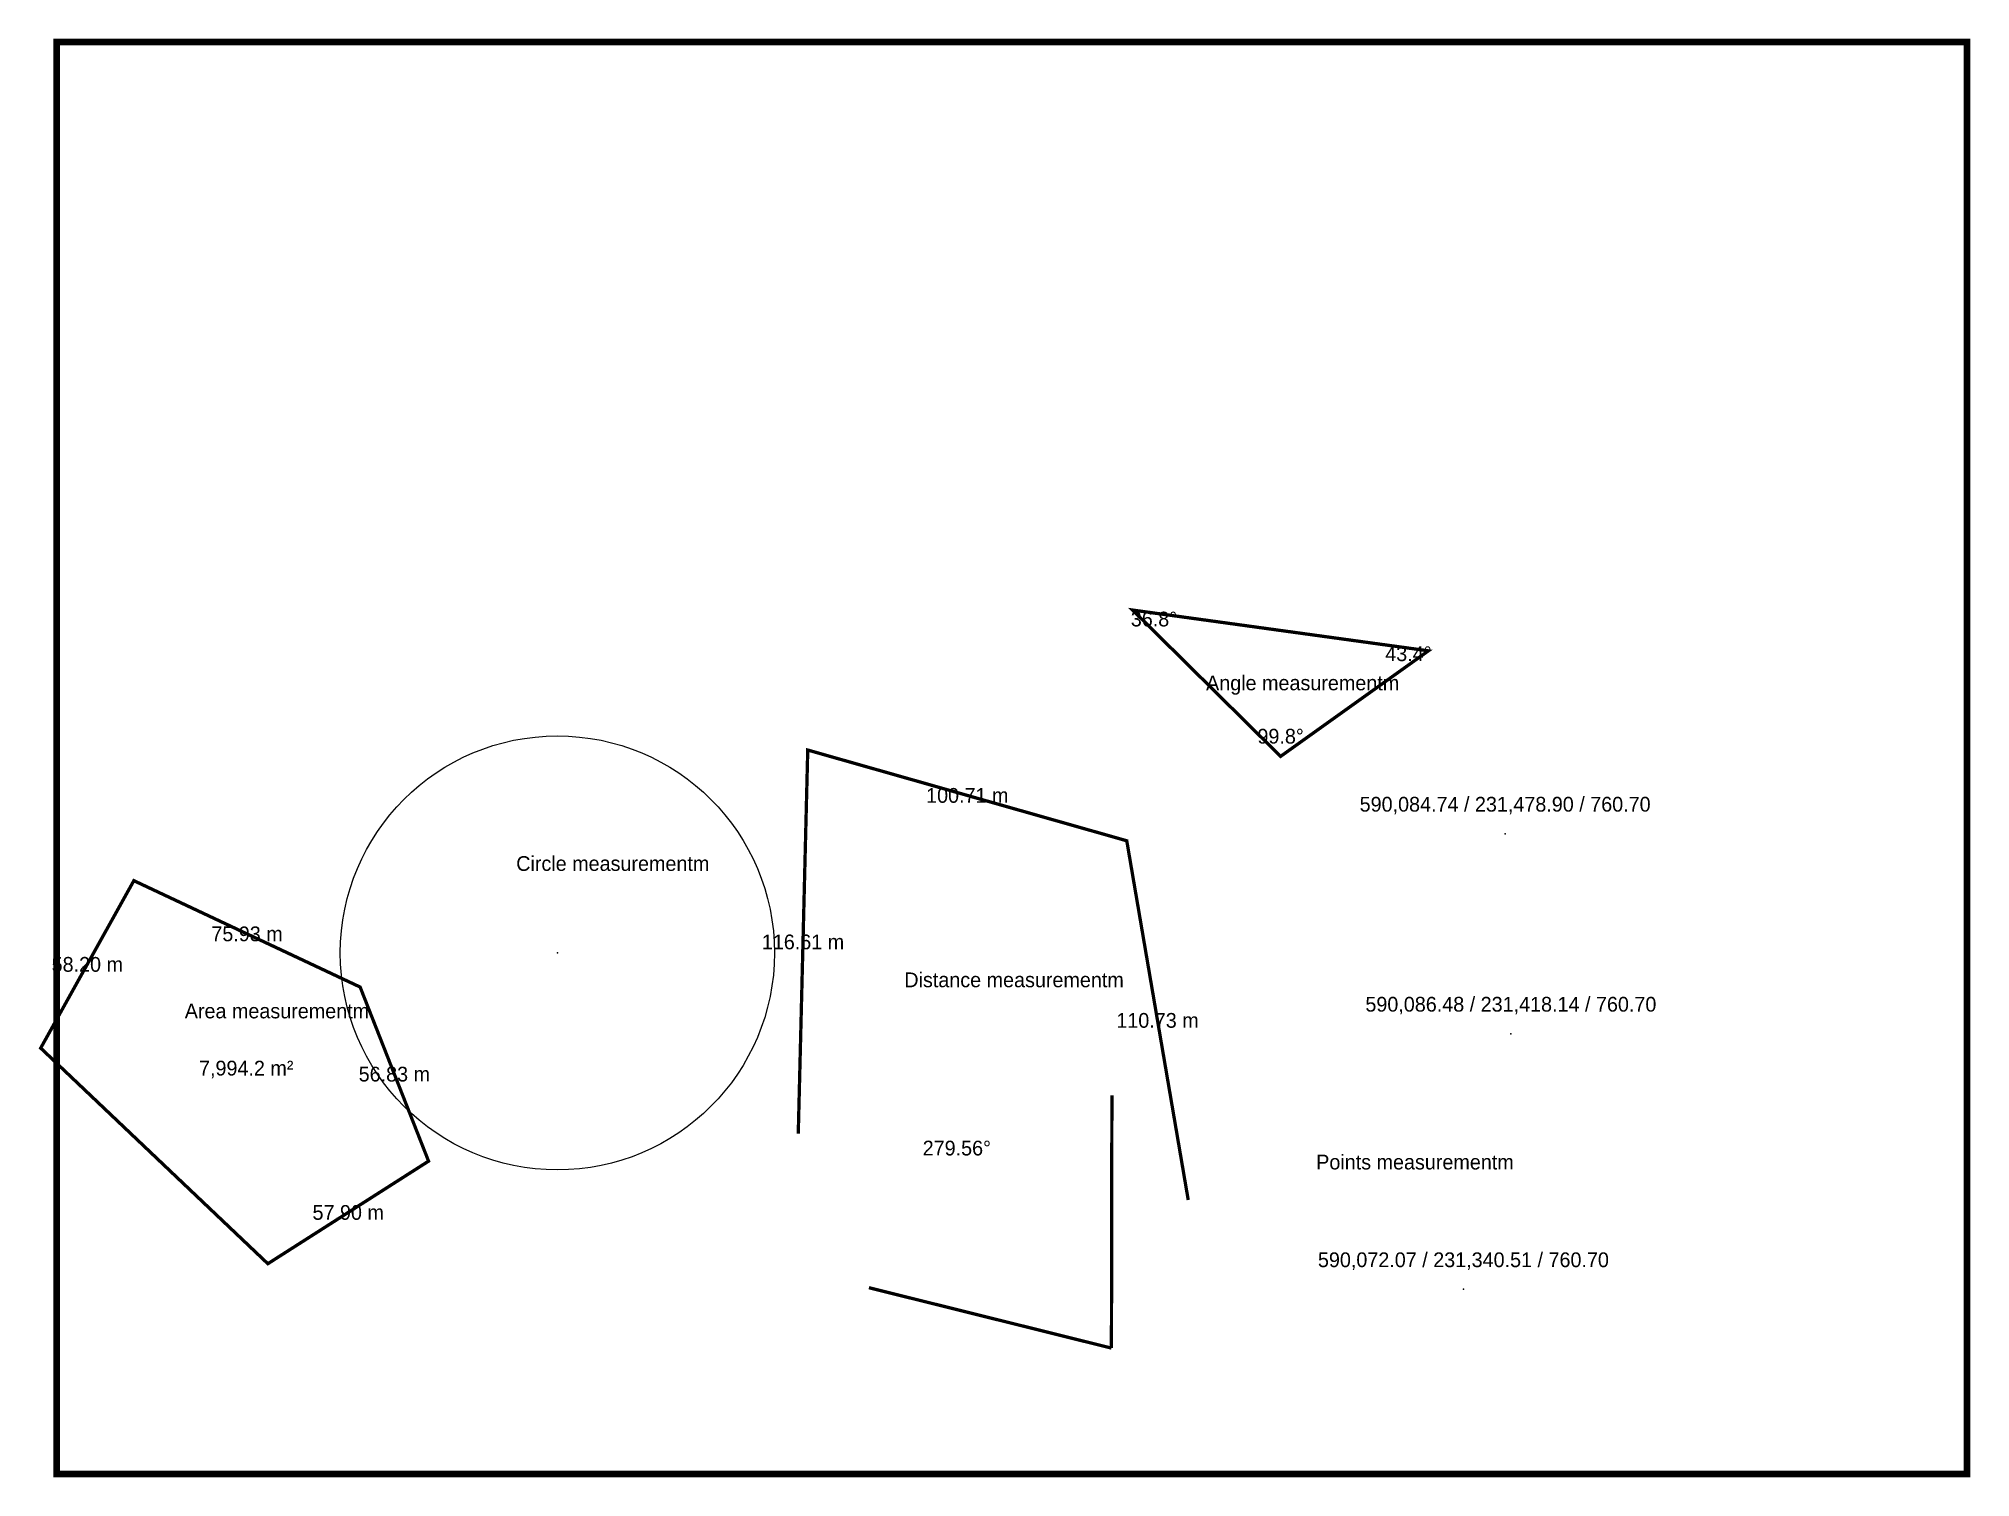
# Model space of a CAD drawing. Header units: metres. Extents: x -296 to 291, y -146 to 291.
import ezdxf
from ezdxf.enums import TextEntityAlignment as Align

# ---------------------------------------------------------------- set-up
doc = ezdxf.new("R2010")
doc.units = ezdxf.units.M
doc.layers.add('Annotations', color=7, linetype='CONTINUOUS', true_color=0xb22222)
doc.layers.add('Project Plane', color=7, linetype='CONTINUOUS', true_color=0xffffff)
for name, color, linetype in [('projected Measure_00', 2, 'CONTINUOUS'), ('projected Measure_11', 2, 'CONTINUOUS'), ('projected Measure_55', 2, 'CONTINUOUS'), ('projected Measure_66', 2, 'CONTINUOUS'), ('projected Measure_77', 2, 'CONTINUOUS'), ('projected Point2', 2, 'CONTINUOUS'), ('projected Point3', 2, 'CONTINUOUS'), ('projected Point4', 2, 'CONTINUOUS')]:
    doc.layers.add(name, color=color, linetype=linetype)

msp = doc.modelspace()

# ---------------------------------------------------------------- linework, layer by layer
at = {"layer": 'Project Plane', "const_width": 2}
msp.add_lwpolyline([(-290.04, -145.03), (290.04, -145.03), (290.04, 290.04), (-290.04, 290.04)], close=True, dxfattribs=at)
at = {"layer": 'projected Measure_00', "const_width": 1}
msp.add_lwpolyline([(53.54, -61.78), (34.87, 47.36), (-62, 74.92), (-64.88, -41.65)], dxfattribs=at)
at = {"layer": 'projected Measure_11', "const_width": 1}
msp.add_lwpolyline([(-225.94, -81.13), (-177.14, -49.97), (-197.92, 2.92), (-266.63, 35.24), (-294.92, -15.62)], close=True, dxfattribs=at)
at = {"layer": 'projected Measure_55'}
msp.add_circle((-138.02, 13.3), 65.92, dxfattribs=at)
msp.add_point((-138.02, 13.3), dxfattribs=at)
at = {"layer": 'projected Measure_66', "const_width": 1}
msp.add_lwpolyline([(81.59, 72.99), (126.46, 105.06), (36.66, 117.44)], close=True, dxfattribs=at)
at = {"layer": 'projected Measure_77', "const_width": 1}
for points in [[(30.22, -106.76), (30.36, -29.97)], [(30.22, -106.76), (-43.43, -88.41)]]:
    msp.add_lwpolyline(points, dxfattribs=at)
at = {"layer": 'projected Point2'}
msp.add_point((137.1, -88.9), dxfattribs=at)
at = {"layer": 'projected Point3'}
msp.add_point((151.51, -11.27), dxfattribs=at)
at = {"layer": 'projected Point4'}
msp.add_point((149.77, 49.49), dxfattribs=at)

# ---------------------------------------------------------------- texts
at = {"layer": 'Annotations'}
for s, p in [('Angle measurementm', (88.28, 95.31)), ('Circle measurementm', (-121.2, 40.45)), ('Distance measurementm', (0.65, 5.11)), ('Area measurementm', (-223.18, -4.35)), ('Points measurementm', (122.39, -50.25))]:
    msp.add_text(s, height=4.484, dxfattribs=at).set_placement(p, align=Align.MIDDLE_CENTER)
at = {"layer": 'projected Measure_00'}
for s, p in [('100.71 m', (-13.56, 61.14)), ('116.61 m', (-63.44, 16.63)), ('110.73 m', (44.21, -7.21))]:
    msp.add_text(s, height=4.484, dxfattribs=at).set_placement(p, align=Align.MIDDLE_CENTER)
at = {"layer": 'projected Measure_11'}
for s, p in [('75.93 m', (-232.27, 19.08)), ('58.20 m', (-280.77, 9.81)), ('7,994.2 m²', (-232.51, -21.71)), ('56.83 m', (-187.53, -23.53)), ('57.90 m', (-201.54, -65.55))]:
    msp.add_text(s, height=4.484, dxfattribs=at).set_placement(p, align=Align.MIDDLE_CENTER)
at = {"layer": 'projected Measure_66'}
for s, p in [('36.8°', (43.13, 114.71)), ('43.4°', (120.4, 104.17)), ('99.8°', (81.59, 79.12))]:
    msp.add_text(s, height=4.484, dxfattribs=at).set_placement(p, align=Align.MIDDLE_CENTER)
at = {"layer": 'projected Measure_77'}
msp.add_text('279.56°', height=4.484, dxfattribs=at).set_placement((-16.73, -46), align=Align.MIDDLE_CENTER)
at = {"layer": 'projected Point2'}
msp.add_text('590,072.07 / 231,340.51 / 760.70', height=4.484, dxfattribs=at).set_placement((137.1, -79.93), align=Align.MIDDLE_CENTER)
at = {"layer": 'projected Point3'}
msp.add_text('590,086.48 / 231,418.14 / 760.70', height=4.484, dxfattribs=at).set_placement((151.51, -2.3), align=Align.MIDDLE_CENTER)
at = {"layer": 'projected Point4'}
msp.add_text('590,084.74 / 231,478.90 / 760.70', height=4.484, dxfattribs=at).set_placement((149.77, 58.46), align=Align.MIDDLE_CENTER)

doc.saveas('drawing.dxf')
